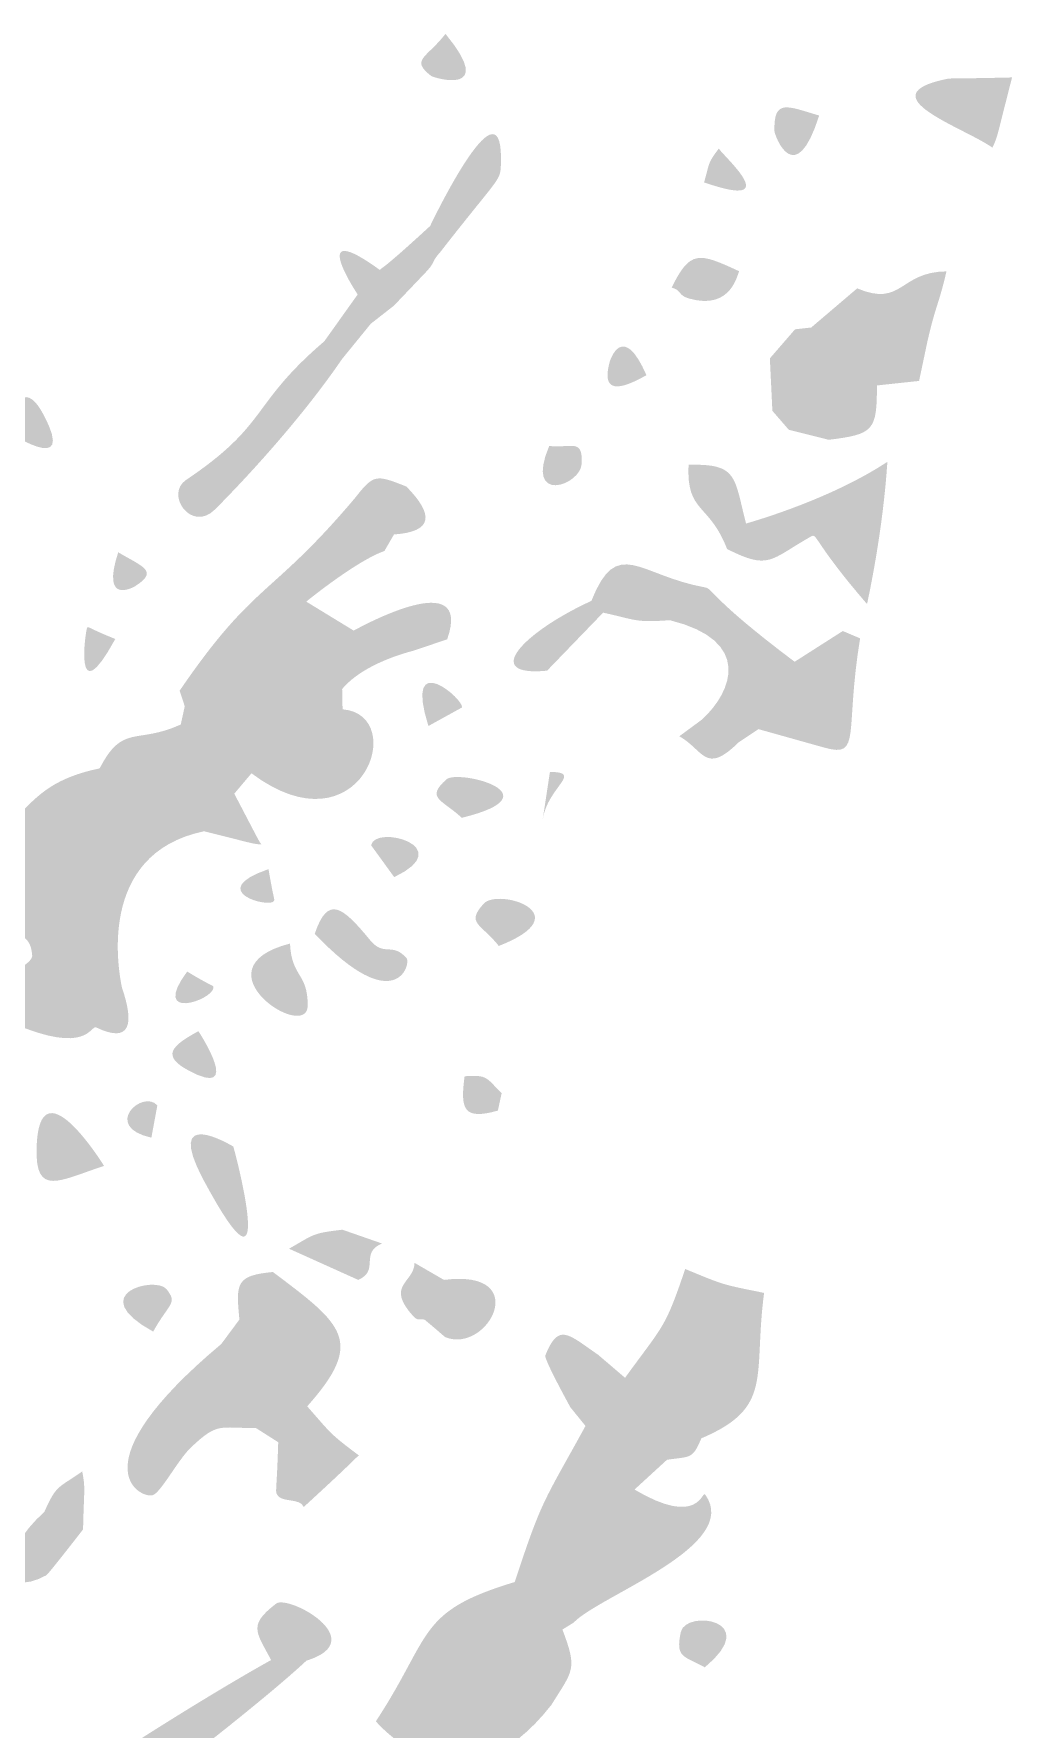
# Model space of a CAD drawing. Header units: millimetres. Extents: x 1329 to 1518, y 49 to 125.
# Drawn here: x 1366.19 to 1375.52, y 79.45 to 95.6 of the extents above; entities that cross this region are included whole.
import ezdxf

# ---------------------------------------------------------------- set-up
doc = ezdxf.new("R2010")
doc.units = ezdxf.units.MM

msp = doc.modelspace()

# ---------------------------------------------------------------- hatches: boundary and pattern name
at = {"true_color": 0x080808, "transparency": 33554687}
h = msp.add_hatch(color=18, dxfattribs=at)
edge = h.paths.add_edge_path(flags=0)
edge.add_spline(control_points=[(1370.116, 95.605), (1370.612, 95.005), (1370.005, 95.184), (1369.978, 95.205), (1369.779, 95.361), (1369.935, 95.373), (1370.116, 95.605)], knot_values=[0, 0, 0, 0, 1, 1, 1, 2, 2, 2, 2], degree=3, periodic=1)
h = msp.add_hatch(color=18, dxfattribs=at)
edge = h.paths.add_edge_path(flags=0)
edge.add_spline(control_points=[(1369.969, 93.774), (1370, 93.838), (1370.685, 95.264), (1370.643, 94.339), (1370.637, 94.2), (1370.601, 94.214), (1370.063, 93.522), (1370.063, 93.522), (1369.969, 93.774), (1369.969, 93.774)], knot_values=[0, 0, 0, 0, 1, 1, 1, 2, 2, 2, 3, 3, 3, 3], degree=3, periodic=1)
h = msp.add_hatch(color=18, dxfattribs=at)
edge = h.paths.add_edge_path(flags=0)
edge.add_spline(control_points=[(1375.515, 95.19), (1375.37, 94.627), (1375.382, 94.635), (1375.328, 94.521), (1375.048, 94.718), (1374.131, 95.016), (1374.888, 95.175), (1374.938, 95.185), (1374.935, 95.176), (1375.515, 95.19)], knot_values=[0, 0, 0, 0, 1, 1, 1, 2, 2, 2, 3, 3, 3, 3], degree=3, periodic=1)
h = msp.add_hatch(color=18, dxfattribs=at)
edge = h.paths.add_edge_path(flags=0)
edge.add_spline(control_points=[(1373.677, 94.827), (1373.447, 94.101), (1373.252, 94.641), (1373.251, 94.677), (1373.241, 94.992), (1373.373, 94.916), (1373.677, 94.827)], knot_values=[0, 0, 0, 0, 1, 1, 1, 2, 2, 2, 2], degree=3, periodic=1)
h = msp.add_hatch(color=18, dxfattribs=at)
edge = h.paths.add_edge_path(flags=0)
edge.add_spline(control_points=[(1372.721, 94.513), (1372.74, 94.461), (1373.376, 93.913), (1372.58, 94.19), (1372.635, 94.378), (1372.611, 94.37), (1372.721, 94.513)], knot_values=[0, 0, 0, 0, 1, 1, 1, 2, 2, 2, 2], degree=3, periodic=1)
h = msp.add_hatch(color=18, dxfattribs=at)
edge = h.paths.add_edge_path(flags=0)
edge.add_spline(control_points=[(1369.49, 93.356), (1369.49, 93.356), (1369.473, 93.165), (1369.473, 93.165), (1369.473, 93.165), (1369.279, 93.122), (1369.279, 93.122), (1369.265, 93.143), (1368.788, 93.864), (1369.49, 93.356)], knot_values=[0, 0, 0, 0, 1, 1, 1, 2, 2, 2, 3, 3, 3, 3], degree=3, periodic=1)
h = msp.add_hatch(color=18, dxfattribs=at)
edge = h.paths.add_edge_path(flags=0)
edge.add_spline(control_points=[(1369.969, 93.774), (1369.969, 93.774), (1370.063, 93.522), (1370.063, 93.522), (1369.983, 93.436), (1370.019, 93.432), (1369.942, 93.349), (1369.917, 93.322), (1369.919, 93.324), (1369.624, 93.015), (1369.624, 93.015), (1369.404, 92.843), (1369.404, 92.843), (1369.404, 92.843), (1369.418, 93.009), (1369.418, 93.009), (1369.418, 93.009), (1369.473, 93.165), (1369.473, 93.165), (1369.473, 93.165), (1369.49, 93.356), (1369.49, 93.356), (1369.527, 93.391), (1369.523, 93.364), (1369.969, 93.774)], knot_values=[0, 0, 0, 0, 1, 1, 1, 2, 2, 2, 3, 3, 3, 4, 4, 4, 5, 5, 5, 6, 6, 6, 7, 7, 7, 8, 8, 8, 8], degree=3, periodic=1)
h = msp.add_hatch(color=18, dxfattribs=at)
edge = h.paths.add_edge_path(flags=0)
edge.add_spline(control_points=[(1372.915, 93.343), (1372.9, 93.335), (1372.85, 92.963), (1372.435, 93.084), (1372.326, 93.116), (1372.373, 93.159), (1372.271, 93.188), (1372.449, 93.548), (1372.529, 93.522), (1372.915, 93.343)], knot_values=[0, 0, 0, 0, 1, 1, 1, 2, 2, 2, 3, 3, 3, 3], degree=3, periodic=1)
h = msp.add_hatch(color=18, dxfattribs=at)
edge = h.paths.add_edge_path(flags=0)
edge.add_spline(control_points=[(1374.89, 93.342), (1374.812, 93.008), (1374.794, 93.043), (1374.71, 92.681), (1374.703, 92.65), (1374.71, 92.681), (1374.629, 92.298), (1374.629, 92.298), (1374.227, 92.255), (1374.227, 92.255), (1374.227, 92.255), (1374.028, 92.231), (1374.028, 92.231), (1373.699, 91.984), (1373.358, 91.875), (1373.768, 91.737), (1373.768, 91.737), (1373.387, 91.833), (1373.387, 91.833), (1373.387, 91.833), (1373.231, 92.013), (1373.231, 92.013), (1373.231, 92.013), (1373.207, 92.513), (1373.207, 92.513), (1373.436, 92.636), (1373.407, 92.631), (1373.601, 92.807), (1373.601, 92.807), (1374.039, 93.18), (1374.039, 93.18), (1374.473, 92.998), (1374.439, 93.338), (1374.89, 93.342)], knot_values=[0, 0, 0, 0, 1, 1, 1, 2, 2, 2, 3, 3, 3, 4, 4, 4, 5, 5, 5, 6, 6, 6, 7, 7, 7, 8, 8, 8, 9, 9, 9, 10, 10, 10, 11, 11, 11, 11], degree=3, periodic=1)
for points in [[(1369.279, 93.122), (1369.473, 93.165), (1369.418, 93.009), (1369.404, 92.843), (1369.131, 92.508), (1368.961, 92.676)], [(1368.789, 90.195), (1369.241, 89.919), (1368.933, 89.667), (1368.468, 89.854)]]:
    msp.add_hatch(color=18, dxfattribs=at).paths.add_polyline_path(points, flags=0)
h = msp.add_hatch(color=18, dxfattribs=at)
edge = h.paths.add_edge_path(flags=0)
edge.add_spline(control_points=[(1372.031, 92.353), (1371.771, 92.205), (1371.602, 92.182), (1371.678, 92.471), (1371.685, 92.5), (1371.805, 92.87), (1372.031, 92.353)], knot_values=[0, 0, 0, 0, 1, 1, 1, 2, 2, 2, 2], degree=3, periodic=1)
h = msp.add_hatch(color=18, dxfattribs=at)
edge = h.paths.add_edge_path(flags=0)
edge.add_spline(control_points=[(1373.447, 92.79), (1373.447, 92.79), (1373.601, 92.807), (1373.601, 92.807), (1373.407, 92.631), (1373.436, 92.636), (1373.207, 92.513), (1373.207, 92.513), (1373.447, 92.79), (1373.447, 92.79)], knot_values=[0, 0, 0, 0, 1, 1, 1, 2, 2, 2, 3, 3, 3, 3], degree=3, periodic=1)
h = msp.add_hatch(color=18, dxfattribs=at)
edge = h.paths.add_edge_path(flags=0)
edge.add_spline(control_points=[(1368.961, 92.676), (1368.961, 92.676), (1369.131, 92.508), (1369.131, 92.508), (1368.658, 91.817), (1368.026, 91.181), (1367.92, 91.074), (1367.695, 90.848), (1367.44, 91.218), (1367.643, 91.354), (1368.44, 91.89), (1368.249, 92.067), (1368.961, 92.676)], knot_values=[0, 0, 0, 0, 1, 1, 1, 2, 2, 2, 3, 3, 3, 4, 4, 4, 4], degree=3, periodic=1)
h = msp.add_hatch(color=18, dxfattribs=at)
edge = h.paths.add_edge_path(flags=0)
edge.add_spline(control_points=[(1374.088, 92.325), (1374.233, 92.683), (1374.203, 92.691), (1374.233, 92.683), (1374.262, 92.675), (1374.551, 92.568), (1374.088, 92.325)], knot_values=[0, 0, 0, 0, 1, 1, 1, 2, 2, 2, 2], degree=3, periodic=1)
h = msp.add_hatch(color=18, dxfattribs=at)
edge = h.paths.add_edge_path(flags=0)
edge.add_spline(control_points=[(1365.892, 91.849), (1366.017, 92.149), (1366.13, 92.267), (1366.284, 91.979), (1366.619, 91.353), (1365.919, 91.83), (1365.892, 91.849)], knot_values=[0, 0, 0, 0, 1, 1, 1, 2, 2, 2, 2], degree=3, periodic=1)
h = msp.add_hatch(color=18, dxfattribs=at)
edge = h.paths.add_edge_path(flags=0)
edge.add_spline(control_points=[(1374.028, 92.231), (1374.028, 92.231), (1374.227, 92.255), (1374.227, 92.255), (1374.229, 91.821), (1374.192, 91.79), (1373.768, 91.737), (1373.358, 91.875), (1373.699, 91.984), (1374.028, 92.231)], knot_values=[0, 0, 0, 0, 1, 1, 1, 2, 2, 2, 3, 3, 3, 3], degree=3, periodic=1)
h = msp.add_hatch(color=18, dxfattribs=at)
edge = h.paths.add_edge_path(flags=0)
edge.add_spline(control_points=[(1371.104, 91.678), (1371.331, 91.658), (1371.423, 91.749), (1371.414, 91.511), (1371.406, 91.301), (1370.864, 91.114), (1371.104, 91.678)], knot_values=[0, 0, 0, 0, 1, 1, 1, 2, 2, 2, 2], degree=3, periodic=1)
h = msp.add_hatch(color=18, dxfattribs=at)
edge = h.paths.add_edge_path(flags=0)
edge.add_spline(control_points=[(1372.432, 91.499), (1372.903, 91.512), (1372.864, 91.387), (1372.98, 90.939), (1372.98, 90.939), (1372.8, 90.696), (1372.8, 90.696), (1372.627, 91.142), (1372.411, 91.033), (1372.432, 91.499)], knot_values=[0, 0, 0, 0, 1, 1, 1, 2, 2, 2, 3, 3, 3, 3], degree=3, periodic=1)
h = msp.add_hatch(color=18, dxfattribs=at)
edge = h.paths.add_edge_path(flags=0)
edge.add_spline(control_points=[(1374.327, 91.527), (1374.285, 90.882), (1374.156, 90.279), (1374.133, 90.172), (1373.626, 90.759), (1373.659, 90.849), (1373.601, 90.817), (1373.209, 90.596), (1373.205, 90.491), (1372.8, 90.696), (1372.8, 90.696), (1372.98, 90.939), (1372.98, 90.939), (1373.092, 90.972), (1373.795, 91.177), (1374.327, 91.527)], knot_values=[0, 0, 0, 0, 1, 1, 1, 2, 2, 2, 3, 3, 3, 4, 4, 4, 5, 5, 5, 5], degree=3, periodic=1)
h = msp.add_hatch(color=18, dxfattribs=at)
edge = h.paths.add_edge_path(flags=0)
edge.add_spline(control_points=[(1369.743, 91.292), (1370.005, 91.024), (1370.002, 90.862), (1369.625, 90.835), (1369.402, 90.975), (1369.424, 90.964), (1369.254, 91.183), (1369.434, 91.414), (1369.455, 91.405), (1369.743, 91.292)], knot_values=[0, 0, 0, 0, 1, 1, 1, 2, 2, 2, 3, 3, 3, 3], degree=3, periodic=1)
h = msp.add_hatch(color=18, dxfattribs=at)
edge = h.paths.add_edge_path(flags=0)
edge.add_spline(control_points=[(1369.254, 91.183), (1369.424, 90.964), (1369.402, 90.975), (1369.625, 90.835), (1369.625, 90.835), (1369.534, 90.678), (1369.534, 90.678), (1369.279, 90.588), (1368.844, 90.24), (1368.789, 90.195), (1368.789, 90.195), (1368.468, 89.854), (1368.468, 89.854), (1368.17, 89.506), (1367.881, 89.276), (1367.825, 89.231), (1367.825, 89.231), (1367.631, 89.198), (1367.631, 89.198), (1367.631, 89.198), (1367.582, 89.346), (1367.582, 89.346), (1368.296, 90.392), (1368.446, 90.226), (1369.254, 91.183)], knot_values=[0, 0, 0, 0, 1, 1, 1, 2, 2, 2, 3, 3, 3, 4, 4, 4, 5, 5, 5, 6, 6, 6, 7, 7, 7, 8, 8, 8, 8], degree=3, periodic=1)
h = msp.add_hatch(color=18, dxfattribs=at)
edge = h.paths.add_edge_path(flags=0)
edge.add_spline(control_points=[(1371.506, 90.202), (1371.753, 90.824), (1371.956, 90.445), (1372.587, 90.331), (1372.674, 90.315), (1372.616, 90.244), (1373.443, 89.622), (1373.276, 89.286), (1373.262, 89.32), (1373.098, 88.98), (1373.098, 88.98), (1372.91, 88.855), (1372.91, 88.855), (1372.91, 88.855), (1372.561, 89.072), (1372.561, 89.072), (1372.852, 89.341), (1373.041, 89.825), (1372.254, 90.018), (1371.917, 89.994), (1371.936, 90.021), (1371.618, 90.09), (1371.618, 90.09), (1371.506, 90.202), (1371.506, 90.202)], knot_values=[0, 0, 0, 0, 1, 1, 1, 2, 2, 2, 3, 3, 3, 4, 4, 4, 5, 5, 5, 6, 6, 6, 7, 7, 7, 8, 8, 8, 8], degree=3, periodic=1)
h = msp.add_hatch(color=18, dxfattribs=at)
edge = h.paths.add_edge_path(flags=0)
edge.add_spline(control_points=[(1366.997, 90.665), (1367.229, 90.528), (1367.387, 90.487), (1367.158, 90.342), (1367.134, 90.327), (1366.832, 90.163), (1366.997, 90.665)], knot_values=[0, 0, 0, 0, 1, 1, 1, 2, 2, 2, 2], degree=3, periodic=1)
h = msp.add_hatch(color=18, dxfattribs=at)
edge = h.paths.add_edge_path(flags=0)
edge.add_spline(control_points=[(1369.241, 89.919), (1369.304, 89.953), (1370.381, 90.548), (1370.132, 89.836), (1370.132, 89.836), (1369.81, 89.727), (1369.81, 89.727), (1369.751, 89.712), (1369.333, 89.604), (1369.131, 89.363), (1369.131, 89.363), (1369.135, 89.169), (1369.135, 89.169), (1368.829, 88.835), (1368.863, 88.675), (1368.435, 88.84), (1368.435, 88.84), (1368.308, 89.017), (1368.308, 89.017), (1368.976, 89.336), (1368.87, 89.429), (1368.933, 89.667), (1368.933, 89.667), (1369.241, 89.919), (1369.241, 89.919)], knot_values=[0, 0, 0, 0, 1, 1, 1, 2, 2, 2, 3, 3, 3, 4, 4, 4, 5, 5, 5, 6, 6, 6, 7, 7, 7, 8, 8, 8, 8], degree=3, periodic=1)
h = msp.add_hatch(color=18, dxfattribs=at)
edge = h.paths.add_edge_path(flags=0)
edge.add_spline(control_points=[(1371.506, 90.202), (1371.506, 90.202), (1371.618, 90.09), (1371.618, 90.09), (1371.618, 90.09), (1371.084, 89.537), (1371.084, 89.537), (1370.437, 89.475), (1370.877, 89.915), (1371.506, 90.202)], knot_values=[0, 0, 0, 0, 1, 1, 1, 2, 2, 2, 3, 3, 3, 3], degree=3, periodic=1)
h = msp.add_hatch(color=18, dxfattribs=at)
edge = h.paths.add_edge_path(flags=0)
edge.add_spline(control_points=[(1366.969, 89.839), (1366.562, 89.094), (1366.689, 89.94), (1366.701, 89.947), (1366.721, 89.959), (1366.701, 89.947), (1366.969, 89.839)], knot_values=[0, 0, 0, 0, 1, 1, 1, 2, 2, 2, 2], degree=3, periodic=1)
h = msp.add_hatch(color=18, dxfattribs=at)
edge = h.paths.add_edge_path(flags=0)
edge.add_spline(control_points=[(1368.468, 89.854), (1368.468, 89.854), (1368.933, 89.667), (1368.933, 89.667), (1368.87, 89.429), (1368.976, 89.336), (1368.308, 89.017), (1368.035, 89.053), (1368.045, 89.04), (1367.825, 89.231), (1367.881, 89.276), (1368.17, 89.506), (1368.468, 89.854)], knot_values=[0, 0, 0, 0, 1, 1, 1, 2, 2, 2, 3, 3, 3, 4, 4, 4, 4], degree=3, periodic=1)
h = msp.add_hatch(color=18, dxfattribs=at)
edge = h.paths.add_edge_path(flags=0)
edge.add_spline(control_points=[(1374.067, 89.845), (1373.919, 88.946), (1374.082, 88.706), (1373.734, 88.802), (1373.683, 88.816), (1373.687, 88.815), (1373.098, 88.98), (1373.262, 89.32), (1373.276, 89.286), (1373.443, 89.622), (1373.443, 89.622), (1373.902, 89.915), (1373.902, 89.915), (1373.902, 89.915), (1374.067, 89.845), (1374.067, 89.845)], knot_values=[0, 0, 0, 0, 1, 1, 1, 2, 2, 2, 3, 3, 3, 4, 4, 4, 5, 5, 5, 5], degree=3, periodic=1)
h = msp.add_hatch(color=18, dxfattribs=at)
edge = h.paths.add_edge_path(flags=0)
edge.add_spline(control_points=[(1369.953, 89.01), (1369.71, 89.777), (1370.306, 89.251), (1370.272, 89.186), (1370.272, 89.186), (1369.953, 89.01), (1369.953, 89.01)], knot_values=[0, 0, 0, 0, 1, 1, 1, 2, 2, 2, 2], degree=3, periodic=1)
h = msp.add_hatch(color=18, dxfattribs=at)
edge = h.paths.add_edge_path(flags=0)
edge.add_spline(control_points=[(1367.631, 89.198), (1367.631, 89.198), (1367.825, 89.231), (1367.825, 89.231), (1368.045, 89.04), (1368.035, 89.053), (1368.308, 89.017), (1368.308, 89.017), (1368.435, 88.84), (1368.435, 88.84), (1368.435, 88.84), (1368.267, 88.559), (1368.267, 88.559), (1368.267, 88.559), (1368.103, 88.365), (1368.103, 88.365), (1368.103, 88.365), (1367.815, 88.007), (1367.815, 88.007), (1366.777, 87.791), (1367.006, 86.651), (1367.032, 86.519), (1366.744, 86.521), (1366.77, 86.54), (1366.546, 86.681), (1366.479, 87.226), (1366.541, 87.303), (1366.011, 87.499), (1365.693, 87.343), (1365.702, 87.359), (1365.513, 87.08), (1365.336, 87.278), (1365.318, 87.237), (1365.256, 87.527), (1365.256, 87.527), (1365.344, 87.808), (1365.344, 87.808), (1366.203, 87.974), (1365.98, 88.433), (1366.82, 88.606), (1367.21, 88.381), (1367.193, 88.166), (1367.593, 88.416), (1367.593, 88.416), (1367.593, 89.024), (1367.593, 89.024), (1367.593, 89.024), (1367.631, 89.198), (1367.631, 89.198)], knot_values=[0, 0, 0, 0, 1, 1, 1, 2, 2, 2, 3, 3, 3, 4, 4, 4, 5, 5, 5, 6, 6, 6, 7, 7, 7, 8, 8, 8, 9, 9, 9, 10, 10, 10, 11, 11, 11, 12, 12, 12, 13, 13, 13, 14, 14, 14, 15, 15, 15, 16, 16, 16, 16], degree=3, periodic=1)
h = msp.add_hatch(color=18, dxfattribs=at)
edge = h.paths.add_edge_path(flags=0)
edge.add_spline(control_points=[(1369.135, 89.169), (1369.778, 89.118), (1369.312, 87.777), (1368.267, 88.559), (1368.267, 88.559), (1368.435, 88.84), (1368.435, 88.84), (1368.863, 88.675), (1368.829, 88.835), (1369.135, 89.169)], knot_values=[0, 0, 0, 0, 1, 1, 1, 2, 2, 2, 3, 3, 3, 3], degree=3, periodic=1)
h = msp.add_hatch(color=18, dxfattribs=at)
edge = h.paths.add_edge_path(flags=0)
edge.add_spline(control_points=[(1367.593, 89.024), (1367.593, 89.024), (1367.593, 88.416), (1367.593, 88.416), (1367.193, 88.166), (1367.21, 88.381), (1366.82, 88.606), (1367.04, 89.035), (1367.168, 88.831), (1367.593, 89.024)], knot_values=[0, 0, 0, 0, 1, 1, 1, 2, 2, 2, 3, 3, 3, 3], degree=3, periodic=1)
h = msp.add_hatch(color=18, dxfattribs=at)
edge = h.paths.add_edge_path(flags=0)
edge.add_spline(control_points=[(1372.561, 89.072), (1372.561, 89.072), (1372.91, 88.855), (1372.91, 88.855), (1372.59, 88.536), (1372.575, 88.785), (1372.344, 88.912), (1372.344, 88.912), (1372.561, 89.072), (1372.561, 89.072)], knot_values=[0, 0, 0, 0, 1, 1, 1, 2, 2, 2, 3, 3, 3, 3], degree=3, periodic=1)
h = msp.add_hatch(color=18, dxfattribs=at)
edge = h.paths.add_edge_path(flags=0)
edge.add_spline(control_points=[(1370.271, 88.135), (1370.084, 88.31), (1369.921, 88.321), (1370.126, 88.502), (1370.235, 88.598), (1371.189, 88.36), (1370.271, 88.135)], knot_values=[0, 0, 0, 0, 1, 1, 1, 2, 2, 2, 2], degree=3, periodic=1)
h = msp.add_hatch(color=18, dxfattribs=at)
edge = h.paths.add_edge_path(flags=0)
edge.add_spline(control_points=[(1371.043, 88.123), (1371.043, 88.123), (1371.111, 88.572), (1371.111, 88.572), (1371.432, 88.572), (1371.09, 88.43), (1371.043, 88.123)], knot_values=[0, 0, 0, 0, 1, 1, 1, 2, 2, 2, 2], degree=3, periodic=1)
h = msp.add_hatch(color=18, dxfattribs=at)
edge = h.paths.add_edge_path(flags=0)
edge.add_spline(control_points=[(1366.866, 87.673), (1366.531, 87.74), (1366.321, 87.716), (1366.515, 88.007), (1366.823, 88.469), (1366.864, 87.712), (1366.866, 87.673)], knot_values=[0, 0, 0, 0, 1, 1, 1, 2, 2, 2, 2], degree=3, periodic=1)
h = msp.add_hatch(color=18, dxfattribs=at)
edge = h.paths.add_edge_path(flags=0)
edge.add_spline(control_points=[(1368.103, 88.365), (1368.355, 87.884), (1368.339, 87.908), (1368.364, 87.881), (1368.274, 87.886), (1368.283, 87.891), (1367.815, 88.007), (1367.815, 88.007), (1368.103, 88.365), (1368.103, 88.365)], knot_values=[0, 0, 0, 0, 1, 1, 1, 2, 2, 2, 3, 3, 3, 3], degree=3, periodic=1)
h = msp.add_hatch(color=18, dxfattribs=at)
edge = h.paths.add_edge_path(flags=0)
edge.add_spline(control_points=[(1369.627, 87.57), (1369.627, 87.57), (1369.407, 87.873), (1369.407, 87.873), (1369.441, 88.074), (1370.246, 87.863), (1369.627, 87.57)], knot_values=[0, 0, 0, 0, 1, 1, 1, 2, 2, 2, 2], degree=3, periodic=1)
h = msp.add_hatch(color=18, dxfattribs=at)
edge = h.paths.add_edge_path(flags=0)
edge.add_spline(control_points=[(1368.429, 87.646), (1368.481, 87.343), (1368.489, 87.366), (1368.481, 87.343), (1368.453, 87.269), (1367.81, 87.433), (1368.429, 87.646)], knot_values=[0, 0, 0, 0, 1, 1, 1, 2, 2, 2, 2], degree=3, periodic=1)
h = msp.add_hatch(color=18, dxfattribs=at)
edge = h.paths.add_edge_path(flags=0)
edge.add_spline(control_points=[(1366.011, 87.499), (1366.541, 87.303), (1366.479, 87.226), (1366.546, 86.681), (1366.546, 86.681), (1365.977, 86.183), (1365.977, 86.183), (1365.836, 86.461), (1365.749, 86.505), (1366.007, 86.664), (1366.181, 86.772), (1366.178, 86.807), (1366.177, 86.825), (1366.161, 87.067), (1365.986, 86.968), (1365.971, 87.195), (1365.971, 87.195), (1366.011, 87.499), (1366.011, 87.499)], knot_values=[0, 0, 0, 0, 1, 1, 1, 2, 2, 2, 3, 3, 3, 4, 4, 4, 5, 5, 5, 6, 6, 6, 6], degree=3, periodic=1)
h = msp.add_hatch(color=18, dxfattribs=at)
edge = h.paths.add_edge_path(flags=0)
edge.add_spline(control_points=[(1368.87, 87.03), (1368.995, 87.403), (1369.135, 87.288), (1369.396, 86.971), (1369.532, 86.806), (1369.605, 86.954), (1369.744, 86.799), (1369.792, 86.745), (1369.643, 86.215), (1368.87, 87.03)], knot_values=[0, 0, 0, 0, 1, 1, 1, 2, 2, 2, 3, 3, 3, 3], degree=3, periodic=1)
h = msp.add_hatch(color=18, dxfattribs=at)
edge = h.paths.add_edge_path(flags=0)
edge.add_spline(control_points=[(1370.624, 86.914), (1370.455, 87.128), (1370.307, 87.127), (1370.48, 87.317), (1370.618, 87.469), (1371.413, 87.222), (1370.624, 86.914)], knot_values=[0, 0, 0, 0, 1, 1, 1, 2, 2, 2, 2], degree=3, periodic=1)
h = msp.add_hatch(color=18, dxfattribs=at)
edge = h.paths.add_edge_path(flags=0)
edge.add_spline(control_points=[(1368.634, 86.937), (1368.65, 86.609), (1368.802, 86.665), (1368.803, 86.348), (1368.805, 85.988), (1367.713, 86.699), (1368.634, 86.937)], knot_values=[0, 0, 0, 0, 1, 1, 1, 2, 2, 2, 2], degree=3, periodic=1)
h = msp.add_hatch(color=18, dxfattribs=at)
edge = h.paths.add_edge_path(flags=0)
edge.add_spline(control_points=[(1366.546, 86.681), (1366.77, 86.54), (1366.744, 86.521), (1367.032, 86.519), (1367.151, 86.172), (1367.117, 85.98), (1366.788, 86.137), (1366.729, 86.165), (1366.715, 85.863), (1365.977, 86.183), (1365.977, 86.183), (1366.546, 86.681), (1366.546, 86.681)], knot_values=[0, 0, 0, 0, 1, 1, 1, 2, 2, 2, 3, 3, 3, 4, 4, 4, 4], degree=3, periodic=1)
h = msp.add_hatch(color=18, dxfattribs=at)
edge = h.paths.add_edge_path(flags=0)
edge.add_spline(control_points=[(1367.654, 86.67), (1367.905, 86.518), (1367.906, 86.541), (1367.905, 86.518), (1367.901, 86.397), (1367.298, 86.19), (1367.654, 86.67)], knot_values=[0, 0, 0, 0, 1, 1, 1, 2, 2, 2, 2], degree=3, periodic=1)
h = msp.add_hatch(color=18, dxfattribs=at)
edge = h.paths.add_edge_path(flags=0)
edge.add_spline(control_points=[(1367.761, 86.102), (1367.778, 86.076), (1368.19, 85.445), (1367.666, 85.728), (1367.412, 85.865), (1367.497, 85.959), (1367.761, 86.102)], knot_values=[0, 0, 0, 0, 1, 1, 1, 2, 2, 2, 2], degree=3, periodic=1)
h = msp.add_hatch(color=18, dxfattribs=at)
edge = h.paths.add_edge_path(flags=0)
edge.add_spline(control_points=[(1366.862, 84.818), (1366.435, 84.679), (1366.206, 84.52), (1366.219, 84.989), (1366.241, 85.807), (1366.834, 84.863), (1366.862, 84.818)], knot_values=[0, 0, 0, 0, 1, 1, 1, 2, 2, 2, 2], degree=3, periodic=1)
h = msp.add_hatch(color=18, dxfattribs=at)
edge = h.paths.add_edge_path(flags=0)
edge.add_spline(control_points=[(1370.298, 85.672), (1370.521, 85.689), (1370.502, 85.657), (1370.651, 85.511), (1370.651, 85.511), (1370.615, 85.345), (1370.615, 85.345), (1370.292, 85.254), (1370.254, 85.351), (1370.298, 85.672)], knot_values=[0, 0, 0, 0, 1, 1, 1, 2, 2, 2, 3, 3, 3, 3], degree=3, periodic=1)
h = msp.add_hatch(color=18, dxfattribs=at)
edge = h.paths.add_edge_path(flags=0)
edge.add_spline(control_points=[(1367.313, 85.087), (1366.836, 85.193), (1367.23, 85.552), (1367.37, 85.395), (1367.37, 85.395), (1367.313, 85.087), (1367.313, 85.087)], knot_values=[0, 0, 0, 0, 1, 1, 1, 2, 2, 2, 2], degree=3, periodic=1)
h = msp.add_hatch(color=18, dxfattribs=at)
edge = h.paths.add_edge_path(flags=0)
edge.add_spline(control_points=[(1368.093, 85.003), (1368.107, 84.971), (1368.541, 83.321), (1367.812, 84.68), (1367.425, 85.402), (1368.064, 85.02), (1368.093, 85.003)], knot_values=[0, 0, 0, 0, 1, 1, 1, 2, 2, 2, 2], degree=3, periodic=1)
h = msp.add_hatch(color=18, dxfattribs=at)
edge = h.paths.add_edge_path(flags=0)
edge.add_spline(control_points=[(1369.134, 84.21), (1369.134, 84.21), (1369.51, 84.079), (1369.51, 84.079), (1369.295, 83.987), (1369.492, 83.821), (1369.284, 83.732), (1369.284, 83.732), (1368.625, 84.029), (1368.625, 84.029), (1368.866, 84.166), (1368.841, 84.176), (1369.134, 84.21)], knot_values=[0, 0, 0, 0, 1, 1, 1, 2, 2, 2, 3, 3, 3, 4, 4, 4, 4], degree=3, periodic=1)
h = msp.add_hatch(color=18, dxfattribs=at)
edge = h.paths.add_edge_path(flags=0)
edge.add_spline(control_points=[(1369.821, 83.894), (1369.821, 83.894), (1370.101, 83.732), (1370.101, 83.732), (1369.979, 83.518), (1369.988, 83.536), (1369.979, 83.518), (1369.933, 83.425), (1369.982, 83.427), (1369.937, 83.336), (1369.891, 83.386), (1369.866, 83.322), (1369.811, 83.383), (1369.537, 83.684), (1369.817, 83.701), (1369.821, 83.894)], knot_values=[0, 0, 0, 0, 1, 1, 1, 2, 2, 2, 3, 3, 3, 4, 4, 4, 5, 5, 5, 5], degree=3, periodic=1)
h = msp.add_hatch(color=18, dxfattribs=at)
edge = h.paths.add_edge_path(flags=0)
edge.add_spline(control_points=[(1370.101, 83.732), (1370.954, 83.839), (1370.519, 83.025), (1370.118, 83.185), (1370.101, 83.192), (1370.118, 83.185), (1369.937, 83.336), (1369.982, 83.427), (1369.933, 83.425), (1369.979, 83.518), (1369.988, 83.536), (1369.979, 83.518), (1370.101, 83.732)], knot_values=[0, 0, 0, 0, 1, 1, 1, 2, 2, 2, 3, 3, 3, 4, 4, 4, 4], degree=3, periodic=1)
h = msp.add_hatch(color=18, dxfattribs=at)
edge = h.paths.add_edge_path(flags=0)
edge.add_spline(control_points=[(1367.33, 83.239), (1366.664, 83.604), (1367.358, 83.77), (1367.457, 83.644), (1367.567, 83.504), (1367.484, 83.516), (1367.33, 83.239)], knot_values=[0, 0, 0, 0, 1, 1, 1, 2, 2, 2, 2], degree=3, periodic=1)
h = msp.add_hatch(color=18, dxfattribs=at)
edge = h.paths.add_edge_path(flags=0)
edge.add_spline(control_points=[(1368.471, 83.807), (1369.14, 83.305), (1369.351, 83.148), (1368.798, 82.527), (1368.798, 82.527), (1368.483, 82.536), (1368.483, 82.536), (1368.483, 82.536), (1368.152, 83.354), (1368.152, 83.354), (1368.118, 83.701), (1368.119, 83.774), (1368.471, 83.807)], knot_values=[0, 0, 0, 0, 1, 1, 1, 2, 2, 2, 3, 3, 3, 4, 4, 4, 4], degree=3, periodic=1)
h = msp.add_hatch(color=18, dxfattribs=at)
edge = h.paths.add_edge_path(flags=0)
edge.add_spline(control_points=[(1372.4, 83.836), (1372.778, 83.679), (1372.752, 83.689), (1373.152, 83.608), (1373.046, 82.81), (1373.248, 82.517), (1372.554, 82.222), (1372.328, 82.194), (1372.269, 82.255), (1372.227, 82.018), (1372.227, 82.018), (1371.917, 81.734), (1371.917, 81.734), (1371.584, 81.51), (1371.591, 81.512), (1371.434, 81.131), (1371.434, 81.131), (1371.09, 80.781), (1371.09, 80.781), (1371.09, 80.781), (1370.776, 80.853), (1370.776, 80.853), (1371.036, 81.647), (1371.048, 81.608), (1371.45, 82.34), (1371.45, 82.34), (1371.827, 82.799), (1371.827, 82.799), (1372.191, 83.302), (1372.207, 83.26), (1372.4, 83.836)], knot_values=[0, 0, 0, 0, 1, 1, 1, 2, 2, 2, 3, 3, 3, 4, 4, 4, 5, 5, 5, 6, 6, 6, 7, 7, 7, 8, 8, 8, 9, 9, 9, 10, 10, 10, 10], degree=3, periodic=1)
h = msp.add_hatch(color=18, dxfattribs=at)
edge = h.paths.add_edge_path(flags=0)
edge.add_spline(control_points=[(1368.152, 83.354), (1368.152, 83.354), (1368.483, 82.536), (1368.483, 82.536), (1368.483, 82.536), (1368.308, 82.321), (1368.308, 82.321), (1367.962, 82.316), (1367.95, 82.382), (1367.689, 82.134), (1367.564, 82.015), (1367.4, 81.697), (1367.322, 81.679), (1367.2, 81.651), (1366.596, 81.962), (1367.979, 83.121), (1367.979, 83.121), (1368.152, 83.354), (1368.152, 83.354)], knot_values=[0, 0, 0, 0, 1, 1, 1, 2, 2, 2, 3, 3, 3, 4, 4, 4, 5, 5, 5, 6, 6, 6, 6], degree=3, periodic=1)
h = msp.add_hatch(color=18, dxfattribs=at)
edge = h.paths.add_edge_path(flags=0)
edge.add_spline(control_points=[(1371.827, 82.799), (1371.827, 82.799), (1371.45, 82.34), (1371.45, 82.34), (1371.45, 82.34), (1371.306, 82.518), (1371.306, 82.518), (1371.285, 82.556), (1371.053, 82.979), (1371.067, 83.012), (1371.194, 83.327), (1371.28, 83.218), (1371.572, 83.017), (1371.572, 83.017), (1371.827, 82.799), (1371.827, 82.799)], knot_values=[0, 0, 0, 0, 1, 1, 1, 2, 2, 2, 3, 3, 3, 4, 4, 4, 5, 5, 5, 5], degree=3, periodic=1)
h = msp.add_hatch(color=18, dxfattribs=at)
edge = h.paths.add_edge_path(flags=0)
edge.add_spline(control_points=[(1368.483, 82.536), (1368.483, 82.536), (1368.798, 82.527), (1368.798, 82.527), (1369.028, 82.267), (1369.003, 82.274), (1369.291, 82.059), (1369.245, 82.024), (1369.26, 82.021), (1368.765, 81.568), (1368.732, 81.659), (1368.54, 81.603), (1368.507, 81.693), (1368.494, 81.73), (1368.508, 81.73), (1368.522, 82.185), (1368.522, 82.185), (1368.308, 82.321), (1368.308, 82.321), (1368.308, 82.321), (1368.483, 82.536), (1368.483, 82.536)], knot_values=[0, 0, 0, 0, 1, 1, 1, 2, 2, 2, 3, 3, 3, 4, 4, 4, 5, 5, 5, 6, 6, 6, 7, 7, 7, 7], degree=3, periodic=1)
h = msp.add_hatch(color=18, dxfattribs=at)
edge = h.paths.add_edge_path(flags=0)
edge.add_spline(control_points=[(1372.554, 82.222), (1372.469, 82.021), (1372.453, 82.051), (1372.227, 82.018), (1372.269, 82.255), (1372.328, 82.194), (1372.554, 82.222)], knot_values=[0, 0, 0, 0, 1, 1, 1, 2, 2, 2, 2], degree=3, periodic=1)
h = msp.add_hatch(color=18, dxfattribs=at)
edge = h.paths.add_edge_path(flags=0)
edge.add_spline(control_points=[(1366.654, 81.907), (1366.686, 81.737), (1366.671, 81.755), (1366.662, 81.354), (1366.434, 81.365), (1366.444, 81.362), (1366.293, 81.521), (1366.412, 81.788), (1366.423, 81.743), (1366.654, 81.907)], knot_values=[0, 0, 0, 0, 1, 1, 1, 2, 2, 2, 3, 3, 3, 3], degree=3, periodic=1)
h = msp.add_hatch(color=18, dxfattribs=at)
edge = h.paths.add_edge_path(flags=0)
edge.add_spline(control_points=[(1371.917, 81.734), (1372.535, 81.368), (1372.559, 81.731), (1372.591, 81.686), (1372.943, 81.195), (1371.578, 80.723), (1371.337, 80.466), (1371.337, 80.466), (1371.09, 80.781), (1371.09, 80.781), (1371.09, 80.781), (1371.434, 81.131), (1371.434, 81.131), (1371.591, 81.512), (1371.584, 81.51), (1371.917, 81.734)], knot_values=[0, 0, 0, 0, 1, 1, 1, 2, 2, 2, 3, 3, 3, 4, 4, 4, 5, 5, 5, 5], degree=3, periodic=1)
h = msp.add_hatch(color=18, dxfattribs=at)
edge = h.paths.add_edge_path(flags=0)
edge.add_spline(control_points=[(1366.293, 81.521), (1366.444, 81.362), (1366.434, 81.365), (1366.662, 81.354), (1366.634, 81.318), (1366.331, 80.928), (1366.312, 80.917), (1365.861, 80.674), (1365.858, 81.134), (1366.293, 81.521)], knot_values=[0, 0, 0, 0, 1, 1, 1, 2, 2, 2, 3, 3, 3, 3], degree=3, periodic=1)
h = msp.add_hatch(color=18, dxfattribs=at)
edge = h.paths.add_edge_path(flags=0)
edge.add_spline(control_points=[(1367.178, 79.337), (1367.227, 79.375), (1370.638, 81.537), (1367.941, 79.392), (1367.226, 78.823), (1367.212, 79.288), (1367.178, 79.337)], knot_values=[0, 0, 0, 0, 1, 1, 1, 2, 2, 2, 2], degree=3, periodic=1)
h = msp.add_hatch(color=18, dxfattribs=at)
edge = h.paths.add_edge_path(flags=0)
edge.add_spline(control_points=[(1370.776, 80.853), (1370.776, 80.853), (1371.09, 80.781), (1371.09, 80.781), (1371.09, 80.781), (1371.337, 80.466), (1371.337, 80.466), (1371.337, 80.466), (1371.23, 80.4), (1371.23, 80.4), (1370.915, 80.224), (1370.641, 80.266), (1370.894, 80.009), (1371.042, 79.859), (1371.003, 79.854), (1371.125, 79.682), (1370.287, 78.612), (1369.544, 79.425), (1369.452, 79.525), (1369.997, 80.356), (1369.837, 80.57), (1370.776, 80.853)], knot_values=[0, 0, 0, 0, 1, 1, 1, 2, 2, 2, 3, 3, 3, 4, 4, 4, 5, 5, 5, 6, 6, 6, 7, 7, 7, 7], degree=3, periodic=1)
h = msp.add_hatch(color=18, dxfattribs=at)
edge = h.paths.add_edge_path(flags=0)
edge.add_spline(control_points=[(1368.487, 80.044), (1368.328, 80.369), (1368.21, 80.424), (1368.502, 80.647), (1368.634, 80.747), (1369.627, 80.18), (1368.487, 80.044)], knot_values=[0, 0, 0, 0, 1, 1, 1, 2, 2, 2, 2], degree=3, periodic=1)
h = msp.add_hatch(color=18, dxfattribs=at)
edge = h.paths.add_edge_path(flags=0)
edge.add_spline(control_points=[(1372.587, 80.04), (1372.383, 80.152), (1372.305, 80.129), (1372.359, 80.378), (1372.405, 80.59), (1373.143, 80.499), (1372.587, 80.04)], knot_values=[0, 0, 0, 0, 1, 1, 1, 2, 2, 2, 2], degree=3, periodic=1)
h = msp.add_hatch(color=18, dxfattribs=at)
edge = h.paths.add_edge_path(flags=0)
edge.add_spline(control_points=[(1371.23, 80.4), (1371.376, 80.018), (1371.331, 80.014), (1371.125, 79.682), (1371.003, 79.854), (1371.042, 79.859), (1370.894, 80.009), (1370.641, 80.266), (1370.915, 80.224), (1371.23, 80.4)], knot_values=[0, 0, 0, 0, 1, 1, 1, 2, 2, 2, 3, 3, 3, 3], degree=3, periodic=1)

doc.saveas('drawing.dxf')
